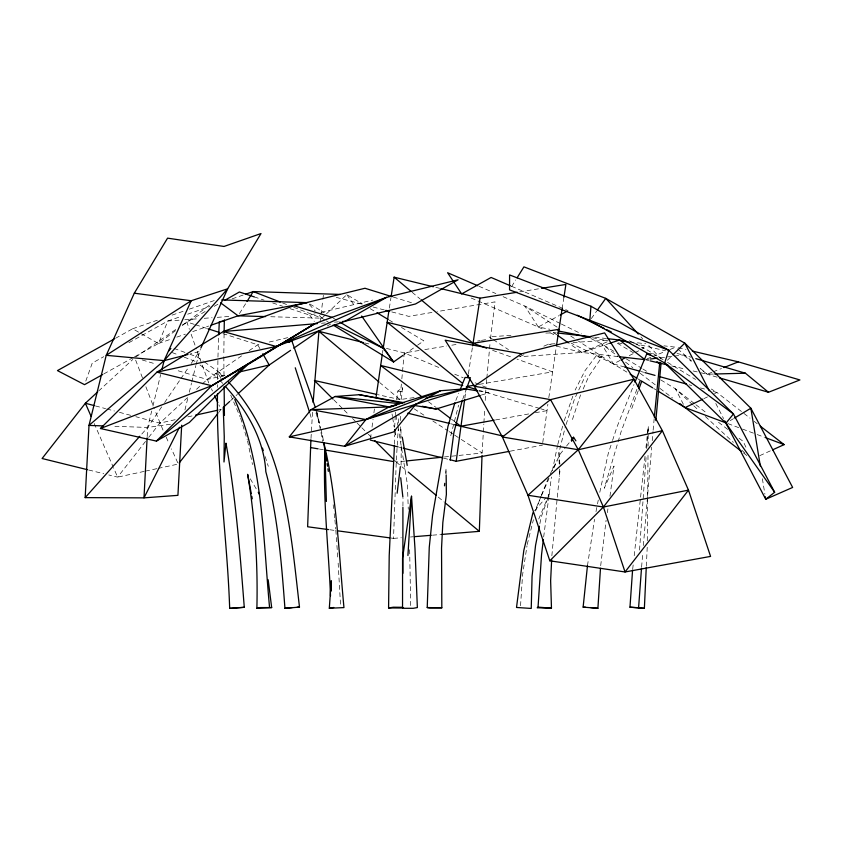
<?xml version="1.0" encoding="UTF-8"?>
<svg xmlns="http://www.w3.org/2000/svg" width="842" height="842" viewBox="0 0 842 842"><rect width="100%" height="100%" fill="white"/><g stroke="black" fill="none" stroke-linecap="round" stroke-linejoin="round"><path stroke-width="0.63" stroke-dasharray="4.21 3.16" d="M394.519 444.187L394.593 435.103M394.666 427.315L395.256 415.927M647.214 547.279L646.351 566.413M647.277 540.711L648.035 452.67M648.098 446.092L648.266 426.389L645.73 449.775M217.562 387.331L217.594 384.699M217.668 379.447L217.931 358.418M217.952 357.103L218.583 337.432M402.918 506.063L403.002 498.359M224.088 333.811L223.804 355.44M401.087 465.152L401.255 443.481M400.571 420.526L400.729 415.58M390.941 538.027L393.54 538.375L396.245 462.037L398.171 429.515M551.857 555.752L557.162 498.506M147.182 436.577L147.655 427.452L151.686 411.064M310.993 438.514L312.582 411.443M398.55 423.01L399.013 415.201M444.387 456.964L482.119 452.996L483.276 433.304M483.35 431.988L483.824 424.105M483.897 422.8L484.75 408.359M485.213 400.476L485.834 389.983M395.34 414.674L395.498 412.159M520.545 605.745L522.556 574.991L527.008 545.816M639.541 550.058L646.151 456.322M646.698 448.512L648.266 426.389M557.299 497.222L560.214 468.11M600.693 565.687L606.103 520.23M641.615 566.95L642.741 553.152M643.372 545.511L651.687 447.207M652.245 440.65L653.024 431.472M653.129 430.167L654.202 418.411M401.402 399.371L402.423 387.72L397.845 391.067L396.708 399.708M445.628 473.393L446.081 468.415L446.144 473.604M401.371 384.036L399.939 399.592L378.237 394.751M401.844 378.847L403.76 358.103M403.876 356.808L404.234 352.914L419.674 350.409M486.708 379.5L485.992 387.352L479.982 384.815M486.834 378.184L490.202 341.536M645.025 456.28L634.026 557.341M632.731 568.76L633.163 564.95M543.679 536.943L551.415 477.025M320.044 322.318L320.844 315.887M321.002 314.603L322.749 300.468M322.907 299.184L323.381 295.321M490.444 338.926L495.033 301.868L437.093 311.603M587.463 565.75L594.515 519.346M370.501 438.787L371.354 432.304M372.027 427.115L373.048 419.337M373.901 412.854L374.416 408.97M542.753 442.618L547.879 404.171M464.847 398.055L465.942 390.372M548.805 397.708L556.225 347.367M552.352 470.752L557.478 445.744M382.531 352.745L382.921 350.209M468.426 373.816L472.646 345.852M389.341 308.098L390.941 297.784M562.13 308.803L563.919 297.268M607.324 512.662L607.935 508.873M609.966 496.243L614.007 466.036L604.261 488.265L621.133 431.609L637.068 388.888M595.989 511.62L597.262 505.189M597.515 503.905L598.273 500.043M599.788 492.317L608.177 453.806L612.166 441.661M539.88 523.65L541.143 517.272L549.479 493.57L547.005 496.433M557.772 444.492L562.719 425.799M152.928 406.023L160.685 374.501M184.935 409.949L188.05 397.256M189.303 392.183L191.481 383.299M191.797 382.036L195.849 365.544M196.154 364.27L200.343 349.219M559.214 464.005L558.941 452.68L565.287 426.936M527.197 544.553L533.407 519.725M535.586 511.031L540.848 496.591M450.754 435.703L458.574 405.212M564.203 420.832L572.823 396.203M572.465 419.484L580.57 394.877M612.555 440.45L616.944 427.083L633.973 384.531M566.087 424.515L574.465 399.108L585.401 375.785M85.8 381.058L92.262 363.06L103.724 356.692M462.69 399.287L465.721 390.909M631.753 408.528L638.52 390.046M455.838 400.413L458.753 393.161M541.332 495.401L548.552 477.551M134.552 356.808L158.433 343.515L167.884 321.002L181.493 316.318M538.754 518.998L549.479 493.57M536.522 507.305L541.069 496.527M541.574 495.328L548.984 478.603M583.169 389.004L588.895 376.069L601.893 357.124L597.252 354.45L584.937 370.785L575.139 390.078M553.952 467.868L557.257 460.711M550.163 474.12L560.267 453.954L565.75 447.081M221.257 378.879L218.72 374.532L219.783 372.69L222.414 377.132M511.61 286.575L515.714 280.007M239.433 313.603L246.327 302.594M161.664 406.865L147.655 427.452L140.709 435.251M164.622 402.529L180.104 379.763M180.841 378.679L188.219 367.849M191.166 363.512L199.28 351.588L190.481 353.851M591.316 318.581L596.631 311.13M145.498 441.461L117.617 477.13L108.807 474.962M148.687 437.377L159.843 423.116L188.808 396.403M218.594 412.569L221.004 409.486L218.878 404.865M566.529 446.092L570.444 441.187M534.617 510.768L546.184 497.39M667.401 360.25L671.979 355.745M270.798 316.739L321.886 318.181L325.58 314.697M326.496 313.824L346.82 294.637L362.439 304.004M98.661 390.983L132.826 359.45M196.533 389.278L201.364 384.826M202.322 383.941L207.153 379.489L241.591 355.861M230.645 400.592L237.402 394.361M115.543 338.273L132.636 328.769L158.433 343.515L176.052 330.232M182.282 325.549L211.31 303.678M403.992 354.671L416.506 345.936M417.548 345.199L423.81 340.831L401.497 327.443M135.794 356.976L177.23 328.517M182.535 324.865L205.08 311.529M249.116 350.693L257.726 344.788L260.283 344.178M730.267 420.6L733.519 418.653M214.226 306.32L218.794 303.72M327.254 325.98L330.664 324.033M103.84 373.901L133.415 357.44M128.931 342.673L167.884 321.002L179.578 320.139M471.225 298.047L538.301 326.991L558.909 315.697M620.186 360.376L613.386 363.912L571.15 343.147M629.258 355.671L633.794 353.314M634.931 352.724L639.467 350.377M640.604 349.788L644.004 348.02L663.075 359.639M703.944 398.613L707.48 396.929M714.553 393.561L716.91 392.446L750.001 418.137M759.789 455.638L771.377 450.396M520.461 356.219L523.966 354.714M543.858 346.178L548.531 344.168L554.994 343.736M607.061 341.905L582.022 352.472L519.293 356.724M650.877 357.261L644.972 359.66L648.814 359.197M652.066 356.776L665.064 351.503M669.79 349.577L675.705 347.178L663.97 345.841M711.869 372.322L707.059 374.227L699.46 372.438M713.079 371.848L721.499 368.512M158.433 343.515L171.905 338.831M176.799 337.126L185.377 334.137M192.723 331.58L208.648 326.043M132.636 328.769L157.296 320.234M172.094 315.118L184.43 310.856M189.366 309.151L215.268 300.194M187.671 314.182L209.932 306.509M232.192 298.826L243.327 294.984M609.882 343.241L582.022 352.472L557.215 346.315M481.392 395.066L488.939 392.74L478.93 391.109M290.016 308.656L309.772 315.15L316.066 313.645M321.107 312.445L372.711 300.089M269.251 342.052L288.438 337.474M219.783 372.69L214.447 373.943L218.72 374.532M224.888 375.353L207.153 379.489L175.936 370.101M175.136 419.705L159.843 423.116L135.857 416.716M187.871 416.864L194.249 415.443M218.457 410.054L221.004 409.486M144.182 471.404L117.617 477.13L113.459 467.594M145.445 471.131L156.822 468.678M158.085 468.405L178.325 464.047L171.463 448.839M510.241 451.186L542.416 445.176M495.517 419.947L528.944 413.896M535.375 412.727L546.953 410.633L540.669 408.749M479.34 384.341L552.52 371.859L517.051 359.124M431.946 312.466L408.77 316.36L390.962 311.698M424.821 349.577L446.692 346.02M451.838 345.188L458.269 344.146M477.572 341.01L480.15 340.589M481.435 340.378L486.581 339.547M519.756 291.837L541.553 288.343M414.064 397.582L399.939 399.592L379.931 382.731M170.431 424.242L147.655 427.452L112.47 426.231M660.36 357.787L673.179 356.229M674.453 356.082L683.43 354.987L690.872 357.166M650.224 353.556L652.561 353.282M394.393 460.185L396.245 462.037L405.36 461.079M321.455 323.254L325.38 322.928M334.537 322.16L338.452 321.823M393.54 538.375L401.339 537.743M410.443 536.996L413.033 536.775M432.535 535.186L441.629 534.438M184.777 319.75L199.07 318.697M204.269 318.308L212.068 317.729M217.257 317.35L230.255 316.382M510.936 335.379L488.981 336.842L492.223 338.968M545.816 333.064L556.152 332.832M573.076 342.515L606.661 340.242M713.448 374.048L707.059 374.227L700.165 368.607M601.893 357.124L598.788 357.187L597.252 354.45M594.978 337.242L606.629 338.568M630.079 341.978L645.719 343.757M617.996 356.576L582.022 352.472L569.371 343.61M329.759 529.755L336.274 530.639M319.423 449.06L323.265 449.702M397.845 391.067L402.708 391.919L402.423 387.72M503.116 296.689L524.829 306.067L538.301 326.991L549.9 329.296M592.442 337.758L607.913 340.842M618.217 342.894L622.091 343.662M641.425 347.504L644.004 348.02L628.816 340.547M678.263 347.778L685.925 349.577M633.626 343.325L665.548 350.798M677.042 353.493L683.43 354.987L691.303 361.397M646.235 359.955L648.772 360.555M671.579 365.902L684.251 368.87M693.124 370.954L698.197 372.143M435.819 287.375L439.608 288.301M450.691 423.747L453.217 424.379M399.371 447.249L401.897 447.87M443.566 458.153L448.618 459.406M88.673 469.994L103.776 473.72M548.531 344.168L551.015 344.778M364.765 342.926L371.133 344.536M386.404 348.399L404.234 352.914L440.303 368.112M336.263 297.373L361.702 304.036M373.153 307.035L384.594 310.035M95.472 405.939L105.576 408.633M106.829 408.97L114.407 410.991M119.459 412.338L130.815 415.369M624.743 367.038L613.386 363.912L578.401 341.063M641.162 371.564L643.677 372.259M689.135 384.783L691.661 385.489M700.491 387.92L706.806 389.657M713.121 391.404L716.91 392.446L711.301 389.025M717.089 377.163L707.059 374.227L700.207 368.301M479.066 390.299L539.406 408.37M142.224 359.955L155.959 364.091M393.319 297.068L413.043 303.204M194.26 324.359L186.787 321.949L189.387 329.296M195.502 324.759L207.942 328.759M222.877 333.569L257.726 344.788L260.915 350.409M254.189 296.879L264.072 300.12M272.724 302.973L282.596 306.214M492.602 350.335L512.168 357.366M174.062 348.441L185.051 352.461M189.934 354.24L197.249 356.924L203.427 361.25M727.888 423.6L741.328 428.631M742.56 429.083L756 434.114M757.232 434.567L764.557 437.314M172.147 352.566L178.136 354.85M184.135 357.134L194.923 361.25M282.649 302.983L287.554 304.878M293.679 307.256L321.886 318.181L325.244 320.234M454.733 374.185L463.142 377.732M475.172 382.794L478.772 384.31M511.557 286.28L568.066 310.677M478.982 286.269L495.875 293.563M560.214 323.475L524.829 306.067L557.625 327.485M561.393 324.054L581.443 333.916M590.884 338.558L601.493 343.778L614.934 351.977M538.301 326.991L544.164 329.875M550.026 332.758L555.899 335.642M617.354 343.189L633.921 353.072M370.248 308.698L375.827 312.045M389.214 320.076L392.561 322.086M309.824 304.004L324.286 312.719M333.179 318.076L336.516 320.086M667.559 362.376L695.597 379.458M626.827 372.101L613.386 363.912L601.493 343.778L618.217 356.545M638.036 378.921L640.278 380.289M653.718 388.478L655.96 389.846M626.143 358.797L641.825 368.354M642.941 369.038L647.424 371.764M660.865 379.963L675.421 388.836L694.934 403.971M326.359 320.918L328.601 322.286M414.18 408.844L425.136 415.969M432.809 420.947L448.144 430.915M449.249 431.63L453.627 434.483M454.722 435.188L460.206 438.756M461.3 439.461L482.119 452.996M570.75 336.063L577.307 340.347M493.307 339.684L508.463 349.619M553.562 332.548L556.73 334.758M204.459 361.965L218.867 372.059L223.256 376.584M200.028 365.018L218.404 378.542M428.515 401.76L435.809 407.286M451.428 419.137L454.554 421.505M625.532 362.123L632.847 367.712M640.162 373.29L655.834 385.257M660.012 388.446L672.558 398.024M754.137 421.347L757.242 423.758M695.955 404.77L707.248 413.538M718.542 422.295L727.783 429.462M739.076 438.229L743.181 441.418L746.896 449.249M743.486 452.943L747.58 456.132M396.245 462.037L407.254 471.225M438.293 497.106L444.292 502.116M412.106 292.237L420.095 298.942M677.663 348.872L691.387 360.702M692.798 404.897L675.421 388.836L683.388 404.286M693.766 405.781L698.586 410.243M705.343 416.495L733.34 442.366M742.023 450.396L744.917 453.07M333.937 399.971L343.241 409.233M344.168 410.159L348.82 414.79M352.535 418.495L356.261 422.2M357.187 423.126L360.913 426.831M361.839 427.757L367.417 433.325M368.354 434.251L371.143 437.03M309.277 304.488L315.161 310.877M319.36 315.445L321.886 318.181M640.92 336.926L642.678 338.852M648.835 345.609L661.138 359.102M220.109 380.468L222.688 383.363M309.772 315.15L314.34 321.455M346.82 294.637L354.977 306.393M250.285 478.814L256.926 490.033M715.795 403.476L723.552 418.569M208.753 382.952L196.754 350.104M211.416 388.72L212.479 391.025M163.011 430.125L154.728 409.791M166.179 437.145L168.821 442.997M94.22 423.505L112.944 466.405M230.771 395.172L240.191 417.022M135.657 360.123L143.098 379.51M145.887 386.773L154.265 408.58M191.123 334.19L196.323 348.883M265.188 456.617L268.293 466.3M315.982 413.001L319.013 422.652L316.781 412.096M240.686 418.179L247.201 439.724M309.909 413.369L311.329 418.169M316.834 412.148L320.718 428.02M321.023 429.241L323.433 440.429L322.518 435.346M247.559 440.924L252.495 464.563M316.529 410.928L322.833 441.597M395.972 415.369L397.856 425.41M398.087 426.662L407.433 484.571L408.275 509.336M762.389 478.761L764.904 494.149M392.046 414.001L392.467 416.579M392.677 417.874L394.151 426.905M333.169 504.726L333.6 508.547M334.179 513.641L334.758 518.735M334.905 520.009L335.758 528.913M558.941 452.68L559.898 464.247M335.842 530.186L336.832 544.185M336.926 545.458L337.81 558.151M338.147 563.172L340.663 607.156M559.341 469.047L559.52 476.604M400.655 426.81L401.013 441.945M400.918 429.22L401.097 436.998M409.654 549.721L410.707 607.124M223.814 356.734L224.025 376.279"/><path stroke-width="1.26" d="M388.583 607.945L393.393 607.208L402.129 607.293L402.992 608.029L388.583 607.945L389.214 555.625L394.435 445.471M217.478 393.909C216.31 465.573 227.235 536.786 229.677 608.377L244.275 607.314C239.97 552.447 235.802 497.327 225.961 443.145L223.993 461.995L224.256 436.661L223.225 407.296M402.908 507.347L402.886 573.349M268.166 579.749L271.671 607.577L256.884 608.313C257.936 563.54 255.094 518.493 247.632 474.32L251.295 493.686M224.109 332.537L224.34 319.886M446.155 474.899L446.386 494.37L442.839 522.472L441.545 548.142L441.818 607.798L429.578 607.987L427.231 607.556L429.262 547.321L432.567 515.262L447.912 426.578L454.869 402.834M310.908 439.808L307.635 526.766L328.464 529.586M441.629 534.438L479.33 531.344L482.024 455.606M632.584 570.023L629.974 607.187L644.372 608.366L646.246 567.655M218.71 334.811L219.299 321.718L223.446 321.139M551.657 559.698L550.636 580.717L551.468 608.156L537.217 607.777L538.049 607.145L551.468 608.156M147.118 437.882L143.993 497.864L85.168 497.633L88.999 425.421L106.229 355.324L134.31 293.195L167.558 238.149L224.025 246.453L260.999 233.55L227.635 288.817L200.88 348.03M181.683 425.231L177.925 495.349L143.993 497.864L179.493 427.262M538.049 607.145L541.532 554.794L543.364 539.49M313.119 402.423L318.929 331.316L363.491 342.599M587.463 565.75L583.127 607.124L597.904 608.303L600.483 568.308M407.928 555.488L411.527 496.222L414.98 548.563L417.358 607.566L413.222 608.303L404.339 608.303L402.539 607.587L402.56 558.183L411.527 496.222M323.886 442.976C336.905 497.043 338.758 552.51 343.957 607.598L329.317 608.261L331.232 580.738L331.316 590.968M644.372 608.366L638.583 607.766L641.509 568.203M774.651 492.265L725.93 423.21L733.456 413.959L668.78 350.272L509.557 289.869L509.578 274.934L590.947 306.246L589.789 320.707L664.654 362.955L733.456 413.959L774.651 492.265L765.736 499.274L724.741 420.884M444.502 485.823L444.723 483.34M655.844 420.568L661.044 363.27L659.054 362.313M654.329 417.116L659.623 363.797L656.971 361.607M397.14 493.212L400.339 466.668M450.26 460.006L453.87 432.662L462.258 400.487M449.881 459.711L456.196 461.279L464.658 399.34M376.027 397.413L382.342 354.019M466.131 389.099L466.5 386.531L474.204 385.215M383.299 347.662L388.941 310.666M467.847 377.637L468.226 375.09M472.646 345.852L480.024 298.184L517.198 292.248M556.415 346.073L562.13 308.803M391.141 296.5L394.13 277.176L433.293 286.754M563.919 297.268L565.898 284.449L541.553 288.343M539.375 526.197L535.565 545.321L532.07 576.202L531.239 608.44L516.514 607.461L523.808 550.5L532.965 512.673M161.927 369.459L164.106 360.629L191.218 300.741L227.635 288.817L164.106 360.629L88.999 425.421L103.345 425.915M466.152 389.709L470.057 378.932M638.973 388.815L641.678 381.426M637.962 386.478L640.225 380.468M634.921 382.184L646.73 353.966L649.056 353.693M460.206 389.541L465.058 377.458L470.489 377.732M571.56 441.24L573.57 437.251L575.907 440.84M517.083 277.818L523.924 266.861L605.756 298.373L684.788 343.126L750.864 408.233L792.638 487.444L765.736 499.274L765.325 496.706M247.011 301.489L253.221 291.574L340.315 294.426M597.388 310.067L605.756 298.373L638.289 334.032M179.135 463.016L217.783 413.601M571.223 440.198L573.57 437.251M477.677 390.909L465.163 388.867L440.566 390.73L415.811 404.276L393.656 431.925L344.61 446.292L289.28 436.872L311.045 409.644L335.105 396.508L359.239 394.698L404.434 402.792M168.547 351.188L170.852 348.462M85.168 497.633L139.846 436.23M549.815 560.804L603.409 507.021L662.391 430.694L633.931 379.205L604.619 332.906L521.514 353.787L474.33 386.236L502.4 436.987L527.966 495.254L549.815 560.804L625.038 571.971L710.574 556.404L688.482 490.139L662.391 430.694L578.275 449.754L502.4 436.987L550.542 399.634L633.931 379.205L578.275 449.754L527.966 495.254L603.409 507.021L688.482 490.139L625.038 571.971L603.409 507.021L578.275 449.754L550.542 399.634L474.33 386.236L445.165 340.189L521.514 353.787M100.43 428.515L211.784 385.731L314.834 323.644L211.784 385.731L156.391 441.103L246.674 365.354L211.784 385.731L156.928 372.143L276.06 346.462L344.999 321.276L415.506 303.973L458.09 279.797L386.573 297.363L314.834 323.644L246.674 365.354L189.303 422.505L156.391 441.103L100.43 428.515L156.928 372.143L223.393 331.506L293.9 305.699L364.975 288.259L392.088 296.689M672.895 354.84L684.788 343.126L709.238 390.709M97.714 391.856L85.379 403.244L42.1 458.511L87.41 469.689M223.898 406.812L229.687 401.476M238.36 393.477L269.208 365.018L290.553 350.367M402.95 355.398L393.561 361.955L333.085 325.023M293.753 348.167L319.371 330.59M734.603 418L750.864 408.233L760.294 465.931M224.509 300.468L239.37 291.995L254.189 296.879M114.407 338.905L57.456 370.596L84.516 384.657L102.703 374.532M560.056 315.066L566.929 311.308M621.322 359.787L625.859 357.44M658.202 391.214L685.093 407.591L702.765 399.182M772.535 449.87L784.123 444.629L760.337 426.168M723.899 367.565L738.329 361.86L799.9 379.952L768.462 392.267L719.594 377.9M659.623 363.797L661.044 363.27M211.1 325.191L238.054 315.803L306.309 302.899M245.801 294.132L253.221 291.574L280.197 302.025M609.882 343.241L619.575 340.031L629.795 342.431M329.317 608.261L333.758 607.482M415.222 404.413L465.163 388.867L425.873 398.203M413.948 405.391L436.156 409.023L480.14 395.456M291.921 341.031L287.28 342.389L291.921 341.031L315.308 407.36M187.966 354.493L164.106 360.629L106.229 355.324L191.218 300.741L134.31 293.195M396.729 405.128L389.13 406.928L311.045 409.644L365.912 419.558L415.811 404.276L344.61 446.292L365.912 419.558L389.13 406.928L440.566 390.73L365.912 419.558L289.28 436.872M390.783 406.254L395.887 405.055M238.812 372.101L269.208 365.018L262.83 353.777M195.523 415.159L217.183 410.338M256.884 608.313L260.357 607.566L271.671 607.577M456.196 461.279L508.957 451.428M494.233 420.179L460.795 426.241L454.48 424.684M558.951 329.317L473.036 343.304L387.141 322.265L462.426 383.236M228.529 382.026C284.543 441.755 290.448 529.671 299.489 607.103L284.933 608.303C281.512 562.445 277.828 516.272 265.819 471.699C264.051 439.313 246.59 409.833 225.256 386.246M650.098 359.039L657.791 358.103M406.654 460.942L441.787 457.238M229.677 608.377L244.275 607.314M284.933 608.303L292.237 607.577M317.539 323.581L223.393 331.506L276.06 346.462L386.573 297.363L344.999 321.276L342.378 321.497M414.338 536.67L431.23 535.291M391.751 406.739L389.13 406.928L335.105 396.508L399.782 403.739M297.079 607.261L299.489 607.103M714.732 374.016L745.391 373.195L768.462 392.267M427.231 607.556L441.818 607.798M265.556 316.592L238.054 315.803L220.604 302.825M221.709 299.931L307.604 302.657M583.127 607.124L585.611 607.271M629.974 607.187L638.583 607.766M590.589 607.566L597.904 608.303M557.446 332.979L591.095 336.8M607.924 338.716L619.575 340.031L644.972 359.66L619.28 356.724M622.259 341.084L627.469 341.684M337.568 530.818L389.635 537.849M310.456 447.544L318.139 448.839M324.538 449.923L393.688 461.605M422.2 406.276L436.156 409.023M359.239 394.698L402.529 403.192M557.636 330.843L589.863 337.253M376.963 394.466L314.413 380.51L333.011 399.045M502.885 436.009L460.795 426.241L455.585 422.295M692.324 351.072L738.329 361.86M650.035 360.85L667.78 365.007M440.871 288.606L480.024 298.184M462.711 385.604L380.616 365.439L422.263 397.024M407.76 413.169L449.428 423.442M370.322 440.082L398.108 446.934M403.16 448.186L442.303 457.848M385.868 310.361L389.688 311.361M94.209 405.602L85.379 403.244L91.094 416.358M624.743 367.038L639.899 371.217M644.94 372.606L655.044 375.395M660.096 376.784L686.609 384.089M695.818 358.629L745.391 373.195M466.5 386.531L476.551 389.541M293.9 305.699L332.537 317.476M207.942 328.759L219.152 332.369M646.73 353.966L650.266 355.145M486.487 348.135L473.036 343.304L421.095 299.773M679.873 403.602L685.093 407.591L726.667 423.137M765.788 437.766L784.123 444.629M510.347 285.764L491.107 277.46L461.648 293.911L447.607 272.734L477.772 285.754M577.412 315.276L604.282 328.485M606.619 329.632L611.292 331.937M334.863 324.549L383.226 348.251L393.561 361.955L361.66 316.003M590.947 306.246L668.78 350.272L664.654 362.955L725.93 423.21M376.942 312.708L388.099 319.413M339.852 322.097L383.226 348.251M630.195 374.143L636.91 378.237M641.394 380.973L652.603 387.794M557.783 335.495L568.318 342.873M436.851 408.075L450.386 418.348M685.093 407.591L741.434 451.354M408.254 472.057L436.282 495.443M445.292 502.958L479.33 531.344M394.13 277.176L411.107 291.406M318.929 331.316L378.932 381.889M374.858 440.734L393.456 459.258M258.252 492.275L259.578 494.528M214.615 395.635L217.815 402.56M234.781 399.529C263.114 464.647 263.041 537.491 269.524 607.114M295.247 367.775L309.551 412.17M262.472 448.144L263.251 450.565M251.779 496.264L252.263 498.843M402.287 437.198L407.212 465.394M394.572 429.483L395.414 434.64M323.76 443.071L326.664 461.09M327.085 463.668L327.496 466.236M327.917 468.815L328.327 471.383M400.708 477.74L402.865 497.075M330.506 595.82C328.58 547.795 322.833 499.927 324.928 451.828L326.37 501.464M224.13 386.699L224.425 415.359"/></g></svg>
